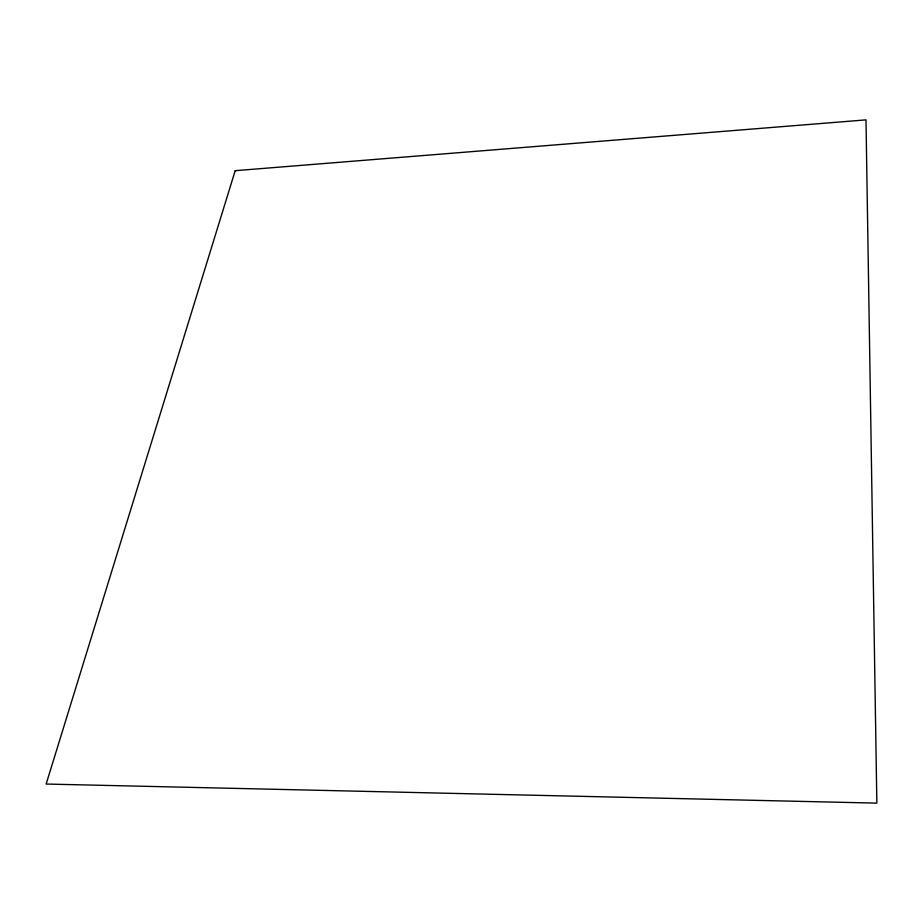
<?xml version="1.0" encoding="UTF-8"?>
<svg xmlns="http://www.w3.org/2000/svg" width="923" height="923" viewBox="0 0 923 923"><rect width="100%" height="100%" fill="white"/><g stroke="black" fill="none" stroke-linecap="round" stroke-linejoin="round"><path stroke-width="1.38" d="M235.203 170.686L46.15 784.042L876.85 803.125L865.993 119.875L235.203 170.686"/></g></svg>
